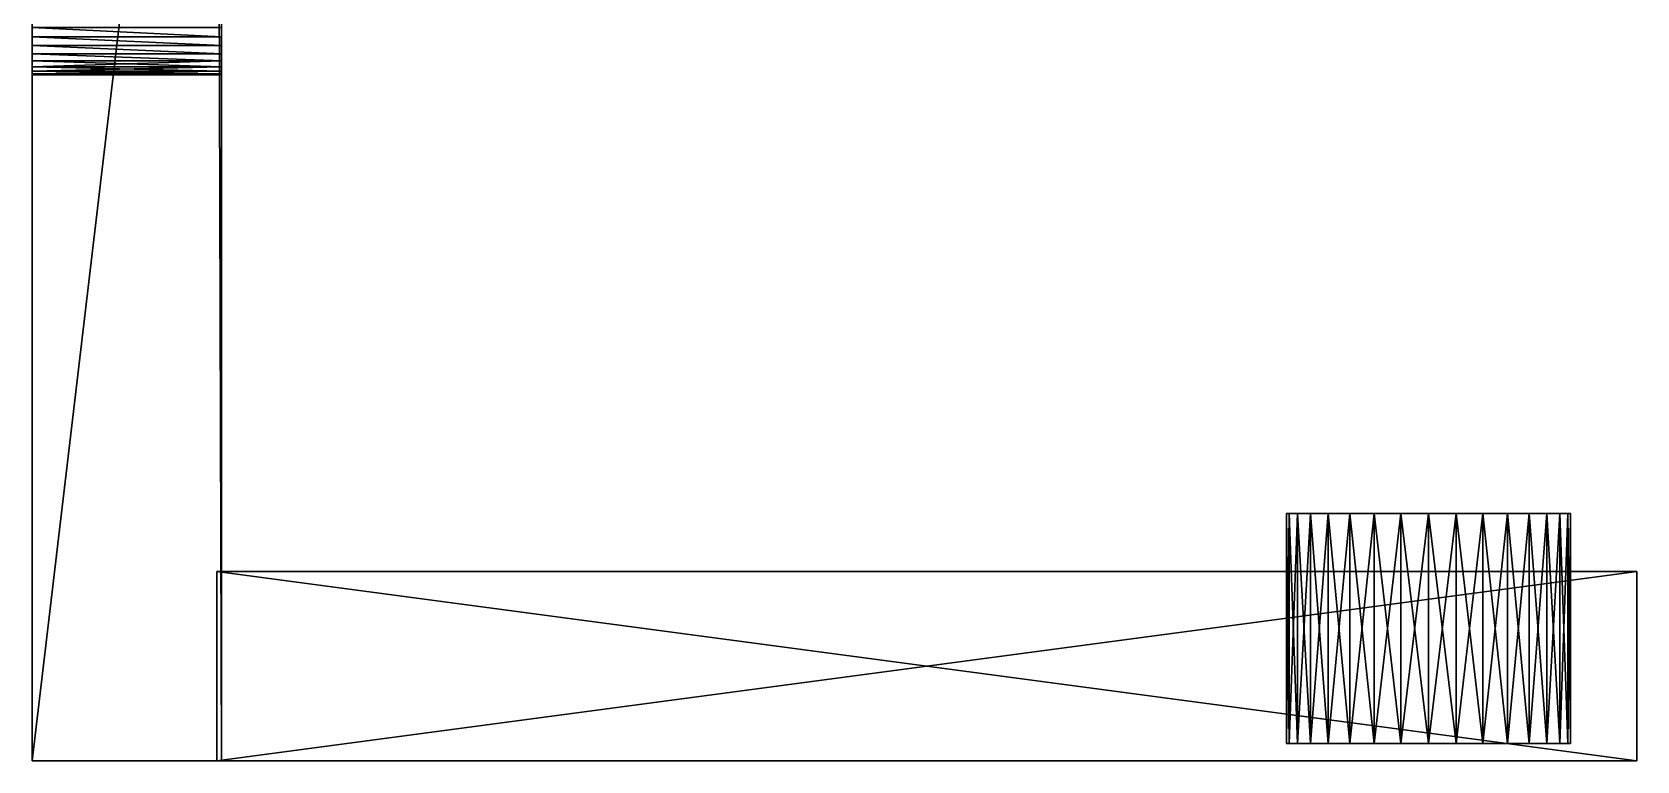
# Model space of a CAD drawing. Header units: metres. Extents: x 5.41 to 8.8, y 2.86 to 6.56.
# Drawn here: x 5.41 to 8.8, y 2.862 to 4.403 of the extents above; entities that cross this region are included whole.
import ezdxf

# ---------------------------------------------------------------- set-up
doc = ezdxf.new("R2010")
doc.units = ezdxf.units.M

msp = doc.modelspace()

# ---------------------------------------------------------------- linework, layer by layer
for points in [[(5.41, 6.562435, -0.977435), (5.41, 2.862435, -0.977435), (5.41, 4.412435, -0.877435)], [(5.41, 4.412435, -0.077435), (5.41, 2.862435, 0.022565), (5.41, 6.562435, 0.022565)], [(5.800001, 6.162435, -0.977435), (5.41, 2.862435, -0.977435), (5.41, 6.562435, -0.977435)], [(5.41, 6.562435, 0.022565), (5.41, 2.862435, 0.022565), (5.800001, 6.162435, 0.022565)], [(5.81, 2.862435, -0.977435), (5.41, 2.862435, -0.977435), (5.800001, 6.162435, -0.977435)], [(5.800001, 6.162435, 0.022565), (5.41, 2.862435, 0.022565), (5.81, 2.862435, 0.022565)], [(5.800001, 6.162435, -0.977435), (5.81, 6.162435, -0.977435), (5.81, 2.862435, -0.977435)], [(5.81, 2.862435, 0.022565), (5.81, 6.162435, 0.022565), (5.800001, 6.162435, 0.022565)], [(5.81, 4.412435, -0.877435), (5.81, 2.862435, -0.977435), (5.81, 6.162435, -0.974077)], [(5.81, 6.162435, 0.021834), (5.81, 4.392926, -0.679356), (5.81, 4.412435, -0.677435)], [(5.81, 6.162435, 0.021834), (5.81, 2.862435, -0.977435), (5.81, 4.374166, -0.685047)], [(5.81, 4.374166, -0.685047), (5.81, 4.392926, -0.679356), (5.81, 6.162435, 0.021834)], [(5.81, 6.162435, 0.021834), (5.81, 6.162435, 0.021934), (5.81, 2.862435, -0.977435)], [(5.81, 2.862435, -0.977435), (5.81, 6.162435, -0.974588), (5.81, 6.162435, -0.97436)], [(5.81, 6.162435, -0.97436), (5.81, 6.162435, -0.974188), (5.81, 2.862435, -0.977435)], [(5.81, 2.862435, -0.977435), (5.81, 6.162435, -0.975162), (5.81, 6.162435, -0.974859)], [(5.81, 6.162435, -0.974859), (5.81, 6.162435, -0.974588), (5.81, 2.862435, -0.977435)], [(5.81, 2.862435, -0.977435), (5.81, 6.162435, -0.975791), (5.81, 6.162435, -0.975478)], [(5.81, 6.162435, -0.975478), (5.81, 6.162435, -0.975162), (5.81, 2.862435, -0.977435)], [(5.81, 2.862435, -0.977435), (5.81, 6.162435, -0.976338), (5.81, 6.162435, -0.976082)], [(5.81, 6.162435, -0.976082), (5.81, 6.162435, -0.975791), (5.81, 2.862435, -0.977435)], [(5.81, 2.862435, -0.977435), (5.81, 6.162435, -0.976704), (5.81, 6.162435, -0.976547)], [(5.81, 6.162435, -0.976547), (5.81, 6.162435, -0.976338), (5.81, 2.862435, -0.977435)], [(5.81, 2.862435, -0.977435), (5.81, 6.162435, -0.977435), (5.81, 6.162435, -0.976803)], [(5.81, 6.162435, -0.976803), (5.81, 6.162435, -0.976704), (5.81, 2.862435, -0.977435)], [(5.81, 2.862435, -0.977435), (5.81, 6.162435, -0.974188), (5.81, 6.162435, -0.974077)], [(5.81, 2.862435, -0.977435), (5.81, 6.162435, 0.021934), (5.81, 5.050703, -0.269823)], [(5.81, 6.162435, 0.021934), (5.81, 6.162435, 0.022565), (5.81, 2.862435, 0.022565)], [(5.81, 2.862435, 0.022565), (5.81, 4.412435, -0.077435), (5.81, 6.162435, 0.021934)], [(5.81, 5.050703, -0.269823), (5.81, 5.031944, -0.275513), (5.81, 2.862435, -0.977435)], [(5.81, 2.862435, -0.977435), (5.81, 5.031944, -0.275513), (5.81, 5.012435, -0.277435)], [(5.81, 4.450703, -0.269823), (5.81, 2.862435, -0.977435), (5.81, 5.012435, -0.277435)], [(5.41, 4.941724, -0.706724), (5.41, 4.392926, -0.275513), (5.41, 4.412435, -0.277435)], [(5.41, 4.392926, -0.275513), (5.41, 4.941724, -0.706724), (5.41, 4.929288, -0.721878)], [(5.41, 4.929288, -0.721878), (5.41, 4.374166, -0.269822), (5.41, 4.392926, -0.275513)], [(5.41, 4.374166, -0.269822), (5.41, 4.929288, -0.721878), (5.41, 4.920047, -0.739166)], [(5.41, 4.920047, -0.739166), (5.41, 4.356878, -0.260581), (5.41, 4.374166, -0.269822)], [(5.41, 4.920047, -0.739166), (5.41, 4.431944, -0.679356), (5.41, 4.341724, -0.248145)], [(5.41, 4.341724, -0.248145), (5.41, 4.356878, -0.260581), (5.41, 4.920047, -0.739166)], [(5.81, 4.450703, -0.269823), (5.81, 4.431944, -0.275513), (5.81, 2.862435, -0.977435)], [(5.41, 4.431944, -0.679356), (5.41, 4.412435, -0.677435), (5.41, 4.341724, -0.248145)], [(5.41, 2.862435, -0.977435), (5.41, 4.392926, -0.875513), (5.41, 4.412435, -0.877435)], [(5.41, 4.412435, -0.077435), (5.41, 4.392926, -0.079356), (5.41, 2.862435, 0.022565)], [(5.41, 4.412435, -0.677435), (5.41, 4.392926, -0.679356), (5.41, 4.341724, -0.248145)], [(5.41, 4.412435, -0.877435), (5.41, 4.392926, -0.875513), (5.81, 4.392926, -0.875513)], [(5.81, 4.392926, -0.875513), (5.81, 4.412435, -0.877435), (5.41, 4.412435, -0.877435)], [(5.41, 4.412435, -0.677435), (5.81, 4.412435, -0.677435), (5.81, 4.392926, -0.679356)], [(5.81, 4.392926, -0.679356), (5.41, 4.392926, -0.679356), (5.41, 4.412435, -0.677435)], [(5.41, 4.412435, -0.277435), (5.41, 4.392926, -0.275513), (5.81, 4.392926, -0.275513)], [(5.81, 4.392926, -0.275513), (5.81, 4.412435, -0.277435), (5.41, 4.412435, -0.277435)], [(5.41, 4.412435, -0.077435), (5.81, 4.412435, -0.077435), (5.81, 4.392926, -0.079356)], [(5.81, 4.392926, -0.079356), (5.41, 4.392926, -0.079356), (5.41, 4.412435, -0.077435)], [(5.81, 4.431944, -0.275513), (5.81, 4.412435, -0.277435), (5.81, 2.862435, -0.977435)], [(5.81, 4.412435, -0.877435), (5.81, 4.392926, -0.875513), (5.81, 2.862435, -0.977435)], [(5.81, 4.412435, -0.277435), (5.81, 4.392926, -0.275513), (5.81, 2.862435, -0.977435)], [(5.81, 2.862435, 0.022565), (5.81, 4.392926, -0.079356), (5.81, 4.412435, -0.077435)], [(5.41, 2.862435, -0.977435), (5.41, 4.374166, -0.869823), (5.41, 4.392926, -0.875513)], [(5.41, 4.392926, -0.079356), (5.41, 4.374166, -0.085047), (5.41, 2.862435, 0.022565)], [(5.41, 4.392926, -0.679356), (5.41, 4.374166, -0.685047), (5.41, 4.341724, -0.248145)], [(5.41, 4.392926, -0.875513), (5.41, 4.374166, -0.869823), (5.81, 4.374166, -0.869823)], [(5.81, 4.374166, -0.869823), (5.81, 4.392926, -0.875513), (5.41, 4.392926, -0.875513)], [(5.41, 4.392926, -0.679356), (5.81, 4.392926, -0.679356), (5.81, 4.374166, -0.685047)], [(5.81, 4.374166, -0.685047), (5.41, 4.374166, -0.685047), (5.41, 4.392926, -0.679356)], [(5.41, 4.392926, -0.275513), (5.41, 4.374166, -0.269822), (5.81, 4.374166, -0.269822)], [(5.81, 4.374166, -0.269822), (5.81, 4.392926, -0.275513), (5.41, 4.392926, -0.275513)], [(5.41, 4.392926, -0.079356), (5.81, 4.392926, -0.079356), (5.81, 4.374166, -0.085047)], [(5.81, 4.374166, -0.085047), (5.41, 4.374166, -0.085047), (5.41, 4.392926, -0.079356)], [(5.41, 4.374166, -0.085047), (5.41, 4.356878, -0.094288), (5.41, 2.862435, 0.022565)], [(5.41, 2.862435, -0.977435), (5.41, 4.356878, -0.860582), (5.41, 4.374166, -0.869823)], [(5.41, 4.341724, -0.248145), (5.41, 4.374166, -0.685047), (5.41, 4.356878, -0.694288)], [(5.41, 4.374166, -0.869823), (5.41, 4.356878, -0.860582), (5.81, 4.356878, -0.860582)], [(5.81, 4.356878, -0.860582), (5.81, 4.374166, -0.869823), (5.41, 4.374166, -0.869823)], [(5.41, 4.374166, -0.685047), (5.81, 4.374166, -0.685047), (5.81, 4.356878, -0.694288)], [(5.81, 4.356878, -0.694288), (5.41, 4.356878, -0.694288), (5.41, 4.374166, -0.685047)], [(5.41, 4.374166, -0.269822), (5.41, 4.356878, -0.260581), (5.81, 4.356878, -0.260581)], [(5.81, 4.356878, -0.260581), (5.81, 4.374166, -0.269822), (5.41, 4.374166, -0.269822)], [(5.41, 4.374166, -0.085047), (5.81, 4.374166, -0.085047), (5.81, 4.356878, -0.094288)], [(5.81, 4.356878, -0.094288), (5.41, 4.356878, -0.094288), (5.41, 4.374166, -0.085047)], [(5.81, 4.392926, -0.875513), (5.81, 4.374166, -0.869823), (5.81, 2.862435, -0.977435)], [(5.81, 4.392926, -0.275513), (5.81, 4.374166, -0.269822), (5.81, 2.862435, -0.977435)], [(5.81, 2.862435, 0.022565), (5.81, 4.374166, -0.085047), (5.81, 4.392926, -0.079356)], [(5.81, 4.374166, -0.869823), (5.81, 4.356878, -0.860582), (5.81, 2.862435, -0.977435)], [(5.81, 2.862435, -0.977435), (5.81, 4.356878, -0.694288), (5.81, 4.374166, -0.685047)], [(5.81, 4.374166, -0.269822), (5.81, 4.356878, -0.260581), (5.81, 2.862435, -0.977435)], [(5.81, 2.862435, 0.022565), (5.81, 4.356878, -0.094288), (5.81, 4.374166, -0.085047)], [(5.41, 4.356878, -0.694288), (5.41, 4.329288, -0.232992), (5.41, 4.341724, -0.248145)], [(5.41, 2.862435, -0.977435), (5.41, 4.341724, -0.848145), (5.41, 4.356878, -0.860582)], [(5.41, 4.329288, -0.232992), (5.41, 4.356878, -0.694288), (5.41, 4.341724, -0.706724)], [(5.41, 4.356878, -0.094288), (5.41, 4.341724, -0.106724), (5.41, 2.862435, 0.022565)], [(5.41, 4.356878, -0.860582), (5.41, 4.341724, -0.848145), (5.81, 4.341724, -0.848145)], [(5.81, 4.341724, -0.848145), (5.81, 4.356878, -0.860582), (5.41, 4.356878, -0.860582)], [(5.41, 4.356878, -0.694288), (5.81, 4.356878, -0.694288), (5.81, 4.341724, -0.706724)], [(5.81, 4.341724, -0.706724), (5.41, 4.341724, -0.706724), (5.41, 4.356878, -0.694288)], [(5.41, 4.356878, -0.260581), (5.41, 4.341724, -0.248145), (5.81, 4.341724, -0.248145)], [(5.81, 4.341724, -0.248145), (5.81, 4.356878, -0.260581), (5.41, 4.356878, -0.260581)], [(5.41, 4.356878, -0.094288), (5.81, 4.356878, -0.094288), (5.81, 4.341724, -0.106724)], [(5.81, 4.341724, -0.106724), (5.41, 4.341724, -0.106724), (5.41, 4.356878, -0.094288)], [(5.41, 4.341724, -0.106724), (5.41, 4.329288, -0.121877), (5.41, 2.862435, 0.022565)], [(5.41, 4.341724, -0.706724), (5.41, 4.320047, -0.215703), (5.41, 4.329288, -0.232992)], [(5.41, 2.862435, -0.977435), (5.41, 4.329288, -0.832992), (5.41, 4.341724, -0.848145)], [(5.41, 4.341724, -0.706724), (5.41, 4.329288, -0.721878), (5.41, 4.320047, -0.215703)], [(5.41, 4.329288, -0.832992), (5.81, 4.329288, -0.832992), (5.81, 4.341724, -0.848145)], [(5.81, 4.341724, -0.848145), (5.41, 4.341724, -0.848145), (5.41, 4.329288, -0.832992)], [(5.41, 4.341724, -0.706724), (5.81, 4.341724, -0.706724), (5.81, 4.329288, -0.721878)], [(5.81, 4.329288, -0.721878), (5.41, 4.329288, -0.721878), (5.41, 4.341724, -0.706724)], [(5.41, 4.329288, -0.232992), (5.81, 4.329288, -0.232992), (5.81, 4.341724, -0.248145)], [(5.81, 4.341724, -0.248145), (5.41, 4.341724, -0.248145), (5.41, 4.329288, -0.232992)], [(5.41, 4.341724, -0.106724), (5.81, 4.341724, -0.106724), (5.81, 4.329288, -0.121877)], [(5.81, 4.329288, -0.121877), (5.41, 4.329288, -0.121877), (5.41, 4.341724, -0.106724)], [(5.81, 4.356878, -0.860582), (5.81, 4.341724, -0.848145), (5.81, 2.862435, -0.977435)], [(5.81, 2.862435, -0.977435), (5.81, 4.341724, -0.706724), (5.81, 4.356878, -0.694288)], [(5.81, 4.356878, -0.260581), (5.81, 4.341724, -0.248145), (5.81, 2.862435, -0.977435)], [(5.81, 2.862435, 0.022565), (5.81, 4.341724, -0.106724), (5.81, 4.356878, -0.094288)], [(5.81, 4.341724, -0.848145), (5.81, 4.329288, -0.832992), (5.81, 2.862435, -0.977435)], [(5.81, 2.862435, -0.977435), (5.81, 4.329288, -0.721878), (5.81, 4.341724, -0.706724)], [(5.81, 4.341724, -0.248145), (5.81, 4.329288, -0.232992), (5.81, 2.862435, -0.977435)], [(5.81, 2.862435, 0.022565), (5.81, 4.329288, -0.121877), (5.81, 4.341724, -0.106724)], [(5.41, 2.862435, -0.977435), (5.41, 4.320047, -0.815703), (5.41, 4.329288, -0.832992)], [(5.41, 4.329288, -0.121877), (5.41, 4.320047, -0.139166), (5.41, 2.862435, 0.022565)], [(5.41, 4.329288, -0.721878), (5.41, 4.320047, -0.739166), (5.41, 4.320047, -0.215703)], [(5.41, 4.320047, -0.815703), (5.81, 4.320047, -0.815703), (5.81, 4.329288, -0.832992)], [(5.81, 4.329288, -0.832992), (5.41, 4.329288, -0.832992), (5.41, 4.320047, -0.815703)], [(5.41, 4.329288, -0.721878), (5.81, 4.329288, -0.721878), (5.81, 4.320047, -0.739166)], [(5.81, 4.320047, -0.739166), (5.41, 4.320047, -0.739166), (5.41, 4.329288, -0.721878)], [(5.41, 4.320047, -0.215703), (5.81, 4.320047, -0.215703), (5.81, 4.329288, -0.232992)], [(5.81, 4.329288, -0.232992), (5.41, 4.329288, -0.232992), (5.41, 4.320047, -0.215703)], [(5.41, 4.329288, -0.121877), (5.81, 4.329288, -0.121877), (5.81, 4.320047, -0.139166)], [(5.81, 4.320047, -0.139166), (5.41, 4.320047, -0.139166), (5.41, 4.329288, -0.121877)], [(5.41, 2.862435, -0.977435), (5.41, 4.314356, -0.796944), (5.41, 4.320047, -0.815703)], [(5.41, 4.314356, -0.757926), (5.41, 4.314356, -0.196944), (5.41, 4.320047, -0.215703)], [(5.41, 4.320047, -0.215703), (5.41, 4.320047, -0.739166), (5.41, 4.314356, -0.757926)], [(5.41, 4.320047, -0.139166), (5.41, 4.314356, -0.157925), (5.41, 2.862435, 0.022565)], [(5.41, 4.314356, -0.796944), (5.81, 4.314356, -0.796944), (5.81, 4.320047, -0.815703)], [(5.81, 4.320047, -0.815703), (5.41, 4.320047, -0.815703), (5.41, 4.314356, -0.796944)], [(5.41, 4.320047, -0.739166), (5.81, 4.320047, -0.739166), (5.81, 4.314356, -0.757926)], [(5.81, 4.314356, -0.757926), (5.41, 4.314356, -0.757926), (5.41, 4.320047, -0.739166)], [(5.41, 4.314356, -0.196944), (5.81, 4.314356, -0.196944), (5.81, 4.320047, -0.215703)], [(5.81, 4.320047, -0.215703), (5.41, 4.320047, -0.215703), (5.41, 4.314356, -0.196944)], [(5.41, 4.320047, -0.139166), (5.81, 4.320047, -0.139166), (5.81, 4.314356, -0.157925)], [(5.81, 4.314356, -0.157925), (5.41, 4.314356, -0.157925), (5.41, 4.320047, -0.139166)], [(5.41, 4.312435, -0.777435), (5.41, 4.312435, -0.177434), (5.41, 4.314356, -0.196944)], [(5.41, 4.314356, -0.196944), (5.41, 4.314356, -0.757926), (5.41, 4.312435, -0.777435)], [(5.41, 2.862435, -0.977435), (5.41, 4.312435, -0.777435), (5.41, 4.314356, -0.796944)], [(5.41, 2.862435, 0.022565), (5.41, 4.314356, -0.157925), (5.41, 4.312435, -0.177434)], [(5.41, 4.312435, -0.777435), (5.81, 4.312435, -0.777435), (5.81, 4.314356, -0.796944)], [(5.81, 4.314356, -0.796944), (5.41, 4.314356, -0.796944), (5.41, 4.312435, -0.777435)], [(5.41, 4.314356, -0.757926), (5.81, 4.314356, -0.757926), (5.81, 4.312435, -0.777435)], [(5.81, 4.312435, -0.777435), (5.41, 4.312435, -0.777435), (5.41, 4.314356, -0.757926)], [(5.41, 4.312435, -0.177434), (5.81, 4.312435, -0.177434), (5.81, 4.314356, -0.196944)], [(5.81, 4.314356, -0.196944), (5.41, 4.314356, -0.196944), (5.41, 4.312435, -0.177434)], [(5.41, 4.314356, -0.157925), (5.81, 4.314356, -0.157925), (5.81, 4.312435, -0.177434)], [(5.81, 4.312435, -0.177434), (5.41, 4.312435, -0.177434), (5.41, 4.314356, -0.157925)], [(5.41, 4.312435, -0.177434), (5.41, 2.862435, -0.977435), (5.41, 2.862435, 0.022565)], [(5.41, 2.862435, -0.977435), (5.41, 4.312435, -0.177434), (5.41, 4.312435, -0.777435)], [(5.81, 4.329288, -0.832992), (5.81, 4.320047, -0.815703), (5.81, 2.862435, -0.977435)], [(5.81, 2.862435, -0.977435), (5.81, 4.320047, -0.739166), (5.81, 4.329288, -0.721878)], [(5.81, 4.329288, -0.232992), (5.81, 4.320047, -0.215703), (5.81, 2.862435, -0.977435)], [(5.81, 2.862435, 0.022565), (5.81, 4.320047, -0.139166), (5.81, 4.329288, -0.121877)], [(5.81, 2.862435, -0.977435), (5.81, 4.314356, -0.757926), (5.81, 4.320047, -0.739166)], [(5.81, 4.320047, -0.815703), (5.81, 4.314356, -0.796944), (5.81, 2.862435, -0.977435)], [(5.81, 4.320047, -0.215703), (5.81, 4.314356, -0.196944), (5.81, 2.862435, -0.977435)], [(5.81, 2.862435, 0.022565), (5.81, 4.314356, -0.157925), (5.81, 4.320047, -0.139166)], [(5.81, 2.862435, -0.977435), (5.81, 4.312435, -0.777435), (5.81, 4.314356, -0.757926)], [(5.81, 4.314356, -0.796944), (5.81, 4.312435, -0.777435), (5.81, 2.862435, -0.977435)], [(5.81, 4.312435, -0.177434), (5.81, 4.314356, -0.157925), (5.81, 2.862435, 0.022565)], [(5.81, 4.314356, -0.196944), (5.81, 4.312435, -0.177434), (5.81, 2.862435, -0.977435)], [(5.81, 2.862435, 0.022565), (5.81, 2.862435, -0.977435), (5.81, 4.312435, -0.177434)], [(8.065764, 3.385435, -0.535961), (8.065764, 2.899435, -0.535961), (8.06, 2.899435, -0.477434)], [(8.06, 2.899435, -0.477434), (8.06, 3.385435, -0.477434), (8.065764, 3.385435, -0.535961)], [(8.06, 3.385435, -0.477434), (8.06, 2.899435, -0.477434), (8.065764, 2.899435, -0.418907)], [(8.065764, 2.899435, -0.418907), (8.065764, 3.385435, -0.418907), (8.06, 3.385435, -0.477434)], [(8.66, 3.385435, -0.477435), (8.065764, 3.385435, -0.535961), (8.06, 3.385435, -0.477434)], [(8.654236, 3.385435, -0.418907), (8.66, 3.385435, -0.477435), (8.06, 3.385435, -0.477434)], [(8.654236, 3.385435, -0.418907), (8.06, 3.385435, -0.477434), (8.065764, 3.385435, -0.418907)], [(8.082836, 3.385435, -0.592239), (8.082836, 2.899435, -0.592239), (8.065764, 2.899435, -0.535961)], [(8.065764, 2.899435, -0.535961), (8.065764, 3.385435, -0.535961), (8.082836, 3.385435, -0.592239)], [(8.065764, 3.385435, -0.418907), (8.065764, 2.899435, -0.418907), (8.082836, 2.899435, -0.362629)], [(8.082836, 2.899435, -0.362629), (8.082836, 3.385435, -0.362629), (8.065764, 3.385435, -0.418907)], [(8.654236, 3.385435, -0.535962), (8.082836, 3.385435, -0.592239), (8.065764, 3.385435, -0.535961)], [(8.66, 3.385435, -0.477435), (8.654236, 3.385435, -0.535962), (8.065764, 3.385435, -0.535961)], [(8.637164, 3.385435, -0.36263), (8.654236, 3.385435, -0.418907), (8.065764, 3.385435, -0.418907)], [(8.637164, 3.385435, -0.36263), (8.065764, 3.385435, -0.418907), (8.082836, 3.385435, -0.362629)], [(8.110559, 3.385435, -0.644106), (8.110559, 2.899435, -0.644105), (8.082836, 2.899435, -0.592239)], [(8.082836, 2.899435, -0.592239), (8.082836, 3.385435, -0.592239), (8.110559, 3.385435, -0.644106)], [(8.082836, 3.385435, -0.362629), (8.082836, 2.899435, -0.362629), (8.110559, 2.899435, -0.310763)], [(8.110559, 2.899435, -0.310763), (8.110559, 3.385435, -0.310763), (8.082836, 3.385435, -0.362629)], [(8.637164, 3.385435, -0.59224), (8.110559, 3.385435, -0.644106), (8.082836, 3.385435, -0.592239)], [(8.654236, 3.385435, -0.535962), (8.637164, 3.385435, -0.59224), (8.082836, 3.385435, -0.592239)], [(8.609442, 3.385435, -0.310764), (8.637164, 3.385435, -0.36263), (8.082836, 3.385435, -0.362629)], [(8.609442, 3.385435, -0.310764), (8.082836, 3.385435, -0.362629), (8.110559, 3.385435, -0.310763)], [(8.147868, 3.385435, -0.689566), (8.147868, 2.899435, -0.689566), (8.110559, 2.899435, -0.644105)], [(8.110559, 2.899435, -0.644105), (8.110559, 3.385435, -0.644106), (8.147868, 3.385435, -0.689566)], [(8.110559, 3.385435, -0.310763), (8.110559, 2.899435, -0.310763), (8.147869, 2.899435, -0.265302)], [(8.147869, 2.899435, -0.265302), (8.147869, 3.385435, -0.265302), (8.110559, 3.385435, -0.310763)], [(8.609442, 3.385435, -0.644106), (8.147868, 3.385435, -0.689566), (8.110559, 3.385435, -0.644106)], [(8.637164, 3.385435, -0.59224), (8.609442, 3.385435, -0.644106), (8.110559, 3.385435, -0.644106)], [(8.572132, 3.385435, -0.265303), (8.609442, 3.385435, -0.310764), (8.110559, 3.385435, -0.310763)], [(8.572132, 3.385435, -0.265303), (8.110559, 3.385435, -0.310763), (8.147869, 3.385435, -0.265302)], [(8.193329, 3.385435, -0.726875), (8.193329, 2.899435, -0.726875), (8.147868, 2.899435, -0.689566)], [(8.147868, 2.899435, -0.689566), (8.147868, 3.385435, -0.689566), (8.193329, 3.385435, -0.726875)], [(8.572132, 3.385435, -0.689567), (8.193329, 3.385435, -0.726875), (8.147868, 3.385435, -0.689566)], [(8.609442, 3.385435, -0.644106), (8.572132, 3.385435, -0.689567), (8.147868, 3.385435, -0.689566)], [(8.147869, 3.385435, -0.265302), (8.147869, 2.899435, -0.265302), (8.19333, 2.899435, -0.227993)], [(8.19333, 2.899435, -0.227993), (8.19333, 3.385435, -0.227994), (8.147869, 3.385435, -0.265302)], [(8.526671, 3.385435, -0.227994), (8.572132, 3.385435, -0.265303), (8.147869, 3.385435, -0.265302)], [(8.526671, 3.385435, -0.227994), (8.147869, 3.385435, -0.265302), (8.19333, 3.385435, -0.227994)], [(8.245195, 3.385435, -0.754598), (8.245195, 2.899435, -0.754598), (8.193329, 2.899435, -0.726875)], [(8.193329, 2.899435, -0.726875), (8.193329, 3.385435, -0.726875), (8.245195, 3.385435, -0.754598)], [(8.526671, 3.385435, -0.726876), (8.245195, 3.385435, -0.754598), (8.193329, 3.385435, -0.726875)], [(8.572132, 3.385435, -0.689567), (8.526671, 3.385435, -0.726876), (8.193329, 3.385435, -0.726875)], [(8.19333, 3.385435, -0.227994), (8.19333, 2.899435, -0.227993), (8.245195, 2.899435, -0.200271)], [(8.245195, 2.899435, -0.200271), (8.245195, 3.385435, -0.200271), (8.19333, 3.385435, -0.227994)], [(8.474806, 3.385435, -0.200271), (8.526671, 3.385435, -0.227994), (8.19333, 3.385435, -0.227994)], [(8.474806, 3.385435, -0.200271), (8.19333, 3.385435, -0.227994), (8.245195, 3.385435, -0.200271)], [(8.301474, 3.385435, -0.77167), (8.301474, 2.899435, -0.77167), (8.245195, 2.899435, -0.754598)], [(8.245195, 2.899435, -0.754598), (8.245195, 3.385435, -0.754598), (8.301474, 3.385435, -0.77167)], [(8.245195, 3.385435, -0.200271), (8.245195, 2.899435, -0.200271), (8.301474, 2.899435, -0.183199)], [(8.301474, 2.899435, -0.183199), (8.301474, 3.385435, -0.183199), (8.245195, 3.385435, -0.200271)], [(8.474806, 3.385435, -0.754598), (8.301474, 3.385435, -0.77167), (8.245195, 3.385435, -0.754598)], [(8.526671, 3.385435, -0.726876), (8.474806, 3.385435, -0.754598), (8.245195, 3.385435, -0.754598)], [(8.418528, 3.385435, -0.183199), (8.474806, 3.385435, -0.200271), (8.245195, 3.385435, -0.200271)], [(8.418528, 3.385435, -0.183199), (8.245195, 3.385435, -0.200271), (8.301474, 3.385435, -0.183199)], [(8.360001, 3.385435, -0.777435), (8.360001, 2.899435, -0.777435), (8.301474, 2.899435, -0.77167)], [(8.301474, 2.899435, -0.77167), (8.301474, 3.385435, -0.77167), (8.360001, 3.385435, -0.777435)], [(8.360001, 2.899435, -0.177435), (8.360001, 3.385435, -0.177435), (8.301474, 3.385435, -0.183199)], [(8.301474, 3.385435, -0.183199), (8.301474, 2.899435, -0.183199), (8.360001, 2.899435, -0.177435)], [(8.418528, 3.385435, -0.77167), (8.360001, 3.385435, -0.777435), (8.301474, 3.385435, -0.77167)], [(8.474806, 3.385435, -0.754598), (8.418528, 3.385435, -0.77167), (8.301474, 3.385435, -0.77167)], [(8.360001, 3.385435, -0.177435), (8.418528, 3.385435, -0.183199), (8.301474, 3.385435, -0.183199)], [(8.360001, 3.385435, -0.177435), (8.360001, 2.899435, -0.177435), (8.418528, 2.899435, -0.183199)], [(8.418528, 2.899435, -0.183199), (8.418528, 3.385435, -0.183199), (8.360001, 3.385435, -0.177435)], [(8.418528, 3.385435, -0.77167), (8.418528, 2.899435, -0.77167), (8.360001, 2.899435, -0.777435)], [(8.360001, 2.899435, -0.777435), (8.360001, 3.385435, -0.777435), (8.418528, 3.385435, -0.77167)], [(8.418528, 3.385435, -0.183199), (8.418528, 2.899435, -0.183199), (8.474806, 2.899435, -0.200271)], [(8.474806, 2.899435, -0.200271), (8.474806, 3.385435, -0.200271), (8.418528, 3.385435, -0.183199)], [(8.474806, 3.385435, -0.754598), (8.474806, 2.899435, -0.754598), (8.418528, 2.899435, -0.77167)], [(8.418528, 2.899435, -0.77167), (8.418528, 3.385435, -0.77167), (8.474806, 3.385435, -0.754598)], [(8.474806, 3.385435, -0.200271), (8.474806, 2.899435, -0.200271), (8.526671, 2.899435, -0.227994)], [(8.526671, 2.899435, -0.227994), (8.526671, 3.385435, -0.227994), (8.474806, 3.385435, -0.200271)], [(8.526671, 3.385435, -0.726876), (8.526671, 2.899435, -0.726875), (8.474806, 2.899435, -0.754598)], [(8.474806, 2.899435, -0.754598), (8.474806, 3.385435, -0.754598), (8.526671, 3.385435, -0.726876)], [(8.526671, 3.385435, -0.227994), (8.526671, 2.899435, -0.227994), (8.572132, 2.899435, -0.265303)], [(8.572132, 2.899435, -0.265303), (8.572132, 3.385435, -0.265303), (8.526671, 3.385435, -0.227994)], [(8.572132, 3.385435, -0.689567), (8.572132, 2.899435, -0.689567), (8.526671, 2.899435, -0.726875)], [(8.526671, 2.899435, -0.726875), (8.526671, 3.385435, -0.726876), (8.572132, 3.385435, -0.689567)], [(8.572132, 3.385435, -0.265303), (8.572132, 2.899435, -0.265303), (8.609442, 2.899435, -0.310764)], [(8.609442, 2.899435, -0.310764), (8.609442, 3.385435, -0.310764), (8.572132, 3.385435, -0.265303)], [(8.609442, 3.385435, -0.644106), (8.609442, 2.899435, -0.644106), (8.572132, 2.899435, -0.689567)], [(8.572132, 2.899435, -0.689567), (8.572132, 3.385435, -0.689567), (8.609442, 3.385435, -0.644106)], [(8.609442, 3.385435, -0.310764), (8.609442, 2.899435, -0.310764), (8.637164, 2.899435, -0.36263)], [(8.637164, 2.899435, -0.36263), (8.637164, 3.385435, -0.36263), (8.609442, 3.385435, -0.310764)], [(8.637164, 3.385435, -0.59224), (8.637164, 2.899435, -0.59224), (8.609442, 2.899435, -0.644106)], [(8.609442, 2.899435, -0.644106), (8.609442, 3.385435, -0.644106), (8.637164, 3.385435, -0.59224)], [(8.637164, 3.385435, -0.36263), (8.637164, 2.899435, -0.36263), (8.654236, 2.899435, -0.418907)], [(8.654236, 2.899435, -0.418907), (8.654236, 3.385435, -0.418907), (8.637164, 3.385435, -0.36263)], [(8.654236, 3.385435, -0.535962), (8.654236, 2.899435, -0.535962), (8.637164, 2.899435, -0.59224)], [(8.637164, 2.899435, -0.59224), (8.637164, 3.385435, -0.59224), (8.654236, 3.385435, -0.535962)], [(8.654236, 3.385435, -0.418907), (8.654236, 2.899435, -0.418907), (8.66, 2.899435, -0.477435)], [(8.66, 2.899435, -0.477435), (8.66, 3.385435, -0.477435), (8.654236, 3.385435, -0.418907)], [(8.66, 3.385435, -0.477435), (8.66, 2.899435, -0.477435), (8.654236, 2.899435, -0.535962)], [(8.654236, 2.899435, -0.535962), (8.654236, 3.385435, -0.535962), (8.66, 3.385435, -0.477435)], [(5.800001, 2.862435, 0.022566), (5.800001, 3.262435, 0.022565), (5.800001, 3.262435, -0.977435)], [(5.800001, 3.262435, -0.977435), (5.800001, 2.862435, -0.977434), (5.800001, 2.862435, 0.022566)], [(5.800001, 2.862435, 0.022566), (8.8, 2.862435, 0.022566), (8.8, 3.262435, 0.022565)], [(8.8, 3.262435, 0.022565), (5.800001, 3.262435, 0.022565), (5.800001, 2.862435, 0.022566)], [(8.8, 2.862435, -0.977434), (5.800001, 2.862435, -0.977434), (5.800001, 3.262435, -0.977435)], [(5.800001, 3.262435, -0.977435), (8.8, 3.262435, -0.977435), (8.8, 2.862435, -0.977434)], [(5.800001, 3.262435, 0.022565), (8.8, 3.262435, 0.022565), (8.8, 3.262435, -0.977435)], [(8.8, 3.262435, -0.977435), (5.800001, 3.262435, -0.977435), (5.800001, 3.262435, 0.022565)], [(8.8, 3.262435, -0.977435), (8.8, 3.262435, 0.022565), (8.8, 2.862435, 0.022566)], [(8.8, 2.862435, 0.022566), (8.8, 2.862435, -0.977434), (8.8, 3.262435, -0.977435)], [(8.06, 2.899435, -0.477434), (8.065764, 2.899435, -0.535961), (8.66, 2.899435, -0.477435)], [(8.06, 2.899435, -0.477434), (8.66, 2.899435, -0.477435), (8.654236, 2.899435, -0.418907)], [(8.065764, 2.899435, -0.418907), (8.06, 2.899435, -0.477434), (8.654236, 2.899435, -0.418907)], [(8.065764, 2.899435, -0.535961), (8.082836, 2.899435, -0.592239), (8.654236, 2.899435, -0.535962)], [(8.065764, 2.899435, -0.535961), (8.654236, 2.899435, -0.535962), (8.66, 2.899435, -0.477435)], [(8.065764, 2.899435, -0.418907), (8.654236, 2.899435, -0.418907), (8.637164, 2.899435, -0.36263)], [(8.082836, 2.899435, -0.362629), (8.065764, 2.899435, -0.418907), (8.637164, 2.899435, -0.36263)], [(8.082836, 2.899435, -0.592239), (8.110559, 2.899435, -0.644105), (8.637164, 2.899435, -0.59224)], [(8.082836, 2.899435, -0.592239), (8.637164, 2.899435, -0.59224), (8.654236, 2.899435, -0.535962)], [(8.082836, 2.899435, -0.362629), (8.637164, 2.899435, -0.36263), (8.609442, 2.899435, -0.310764)], [(8.110559, 2.899435, -0.310763), (8.082836, 2.899435, -0.362629), (8.609442, 2.899435, -0.310764)], [(8.110559, 2.899435, -0.644105), (8.147868, 2.899435, -0.689566), (8.609442, 2.899435, -0.644106)], [(8.110559, 2.899435, -0.644105), (8.609442, 2.899435, -0.644106), (8.637164, 2.899435, -0.59224)], [(8.110559, 2.899435, -0.310763), (8.609442, 2.899435, -0.310764), (8.572132, 2.899435, -0.265303)], [(8.147869, 2.899435, -0.265302), (8.110559, 2.899435, -0.310763), (8.572132, 2.899435, -0.265303)], [(8.147868, 2.899435, -0.689566), (8.193329, 2.899435, -0.726875), (8.572132, 2.899435, -0.689567)], [(8.147868, 2.899435, -0.689566), (8.572132, 2.899435, -0.689567), (8.609442, 2.899435, -0.644106)], [(8.147869, 2.899435, -0.265302), (8.572132, 2.899435, -0.265303), (8.526671, 2.899435, -0.227994)], [(8.19333, 2.899435, -0.227993), (8.147869, 2.899435, -0.265302), (8.526671, 2.899435, -0.227994)], [(8.193329, 2.899435, -0.726875), (8.245195, 2.899435, -0.754598), (8.526671, 2.899435, -0.726875)], [(8.193329, 2.899435, -0.726875), (8.526671, 2.899435, -0.726875), (8.572132, 2.899435, -0.689567)], [(8.19333, 2.899435, -0.227993), (8.526671, 2.899435, -0.227994), (8.474806, 2.899435, -0.200271)], [(8.245195, 2.899435, -0.200271), (8.19333, 2.899435, -0.227993), (8.474806, 2.899435, -0.200271)], [(8.245195, 2.899435, -0.754598), (8.301474, 2.899435, -0.77167), (8.474806, 2.899435, -0.754598)], [(8.245195, 2.899435, -0.754598), (8.474806, 2.899435, -0.754598), (8.526671, 2.899435, -0.726875)], [(8.418528, 2.899435, -0.183199), (8.245195, 2.899435, -0.200271), (8.474806, 2.899435, -0.200271)], [(8.418528, 2.899435, -0.183199), (8.301474, 2.899435, -0.183199), (8.245195, 2.899435, -0.200271)], [(8.301474, 2.899435, -0.77167), (8.360001, 2.899435, -0.777435), (8.418528, 2.899435, -0.77167)], [(8.301474, 2.899435, -0.77167), (8.418528, 2.899435, -0.77167), (8.474806, 2.899435, -0.754598)], [(8.418528, 2.899435, -0.183199), (8.360001, 2.899435, -0.177435), (8.301474, 2.899435, -0.183199)], [(5.41, 2.862435, 0.022565), (5.41, 2.862435, -0.977435), (5.81, 2.862435, -0.977435)], [(5.81, 2.862435, -0.977435), (5.81, 2.862435, 0.022565), (5.41, 2.862435, 0.022565)], [(8.8, 2.862435, 0.022566), (5.800001, 2.862435, 0.022566), (5.800001, 2.862435, -0.977434)], [(5.800001, 2.862435, -0.977434), (8.8, 2.862435, -0.977434), (8.8, 2.862435, 0.022566)]]:
    msp.add_3dface(points)

doc.saveas('drawing.dxf')
